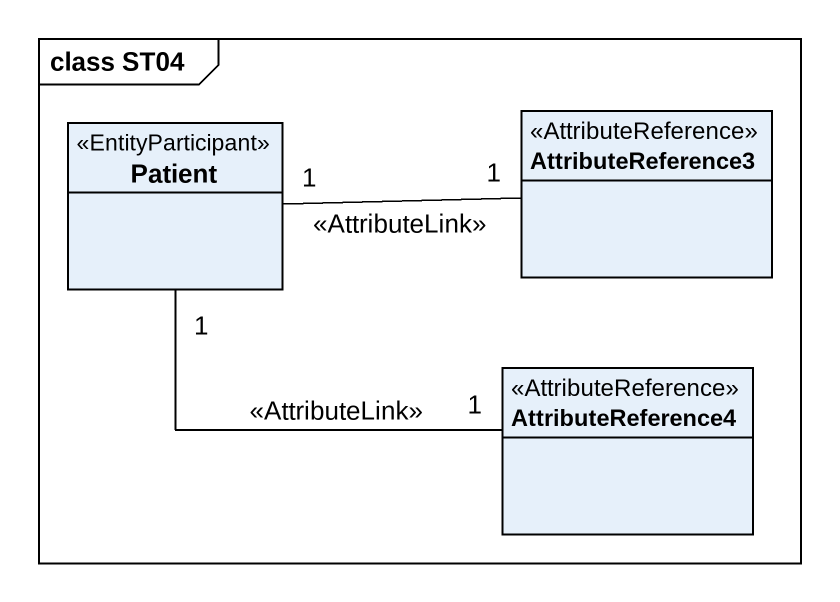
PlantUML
@startuml
mainframe class ST04
hide circle
hide empty members
class Patient <<EntityParticipant>>
class AttributeReference3 <<AttributeReference>>
class AttributeReference4 <<AttributeReference>>
Patient "1" -right- "1" AttributeReference3 : <<AttributeLink>>
Patient "1" -right- "1" AttributeReference4 : <<AttributeLink>>
@enduml
